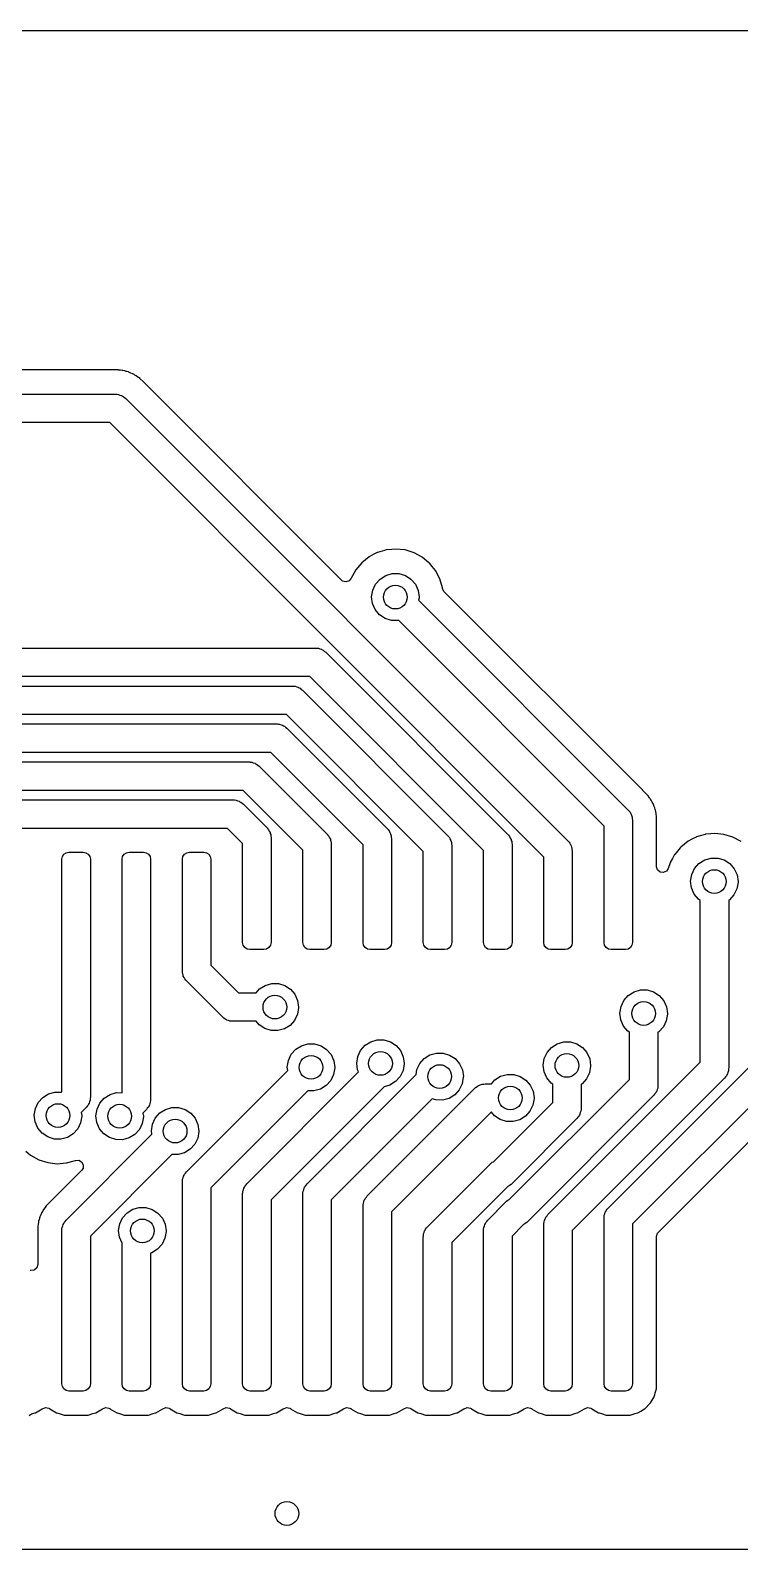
# Model space of a CAD drawing. Extents: x 14 to 417, y -139 to -107.
# Drawn here: x 210.49 to 225.44, y -139.19 to -107.19 of the extents above; entities that cross this region are included whole.
import ezdxf

# ---------------------------------------------------------------- set-up
doc = ezdxf.new("R2010")
doc.units = 0
doc.layers.add('BLACK', color=7, linetype='CONTINUOUS')

msp = doc.modelspace()

# ---------------------------------------------------------------- linework, layer by layer
at = {"layer": 'BLACK', "linetype": 'CONTINUOUS'}
for p, q in [((191.816, -107.188), (239.985, -107.188)), ((212.198, -114.342), (181.588, -114.342)), ((212.2, -114.342), (212.198, -114.342)), ((212.201, -114.342), (212.2, -114.342)), ((212.204, -114.342), (212.201, -114.342)), ((212.303, -114.342), (212.204, -114.342)), ((212.204, -114.342), (212.204, -114.342)), ((212.34, -114.342), (212.303, -114.342)), ((212.303, -114.342), (212.303, -114.342)), ((212.341, -114.343), (212.34, -114.342)), ((212.342, -114.343), (212.341, -114.343)), ((212.375, -114.343), (212.342, -114.343)), ((212.382, -114.343), (212.375, -114.343)), ((212.375, -114.343), (212.375, -114.343)), ((212.389, -114.344), (212.382, -114.343)), ((212.425, -114.353), (212.389, -114.344)), ((212.389, -114.344), (212.389, -114.344)), ((212.437, -114.355), (212.425, -114.353)), ((212.473, -114.359), (212.437, -114.355)), ((212.48, -114.36), (212.473, -114.359)), ((212.473, -114.359), (212.473, -114.359)), ((212.512, -114.372), (212.48, -114.36)), ((212.526, -114.376), (212.512, -114.372)), ((212.552, -114.382), (212.526, -114.376)), ((212.559, -114.384), (212.552, -114.382)), ((212.552, -114.382), (212.552, -114.382)), ((212.565, -114.387), (212.559, -114.384)), ((212.598, -114.402), (212.565, -114.387)), ((212.565, -114.387), (212.565, -114.387)), ((212.61, -114.407), (212.598, -114.402)), ((212.644, -114.42), (212.61, -114.407)), ((212.651, -114.422), (212.644, -114.42)), ((212.644, -114.42), (212.644, -114.42)), ((212.679, -114.44), (212.651, -114.422)), ((212.692, -114.448), (212.679, -114.44)), ((212.722, -114.463), (212.692, -114.448)), ((212.756, -114.49), (212.722, -114.463)), ((212.767, -114.497), (212.756, -114.49)), ((212.803, -114.52), (212.767, -114.497)), ((212.808, -114.526), (212.803, -114.52)), ((212.866, -114.585), (212.808, -114.526)), ((212.808, -114.526), (212.808, -114.526)), ((181.579, -114.851), (212.289, -114.851)), ((212.289, -114.851), (212.299, -114.852)), ((212.299, -114.852), (212.303, -114.851)), ((212.303, -114.851), (212.311, -114.853)), ((212.311, -114.853), (212.347, -114.857)), ((212.347, -114.857), (212.378, -114.869)), ((212.378, -114.869), (212.41, -114.877)), ((212.41, -114.877), (212.429, -114.889)), ((212.429, -114.889), (212.449, -114.897)), ((212.867, -114.586), (212.866, -114.585)), ((217.049, -118.768), (212.867, -114.586)), ((212.449, -114.897), (212.474, -114.92)), ((212.474, -114.92), (212.501, -114.939)), ((212.501, -114.939), (221.827, -124.265)), ((212.165, -115.451), (181.703, -115.451)), ((221.315, -124.601), (212.165, -115.451)), ((217.477, -118.402), (217.35, -118.553)), ((217.631, -118.278), (217.477, -118.402)), ((217.732, -118.225), (217.631, -118.278)), ((217.801, -118.189), (217.732, -118.225)), ((217.806, -118.186), (217.801, -118.189)), ((217.801, -118.189), (217.801, -118.189)), ((217.954, -118.143), (217.806, -118.186)), ((217.99, -118.132), (217.954, -118.143)), ((217.996, -118.131), (217.99, -118.132)), ((217.99, -118.132), (217.99, -118.132)), ((218.002, -118.13), (217.996, -118.131)), ((218.111, -118.12), (218.002, -118.13)), ((218.002, -118.13), (218.002, -118.13)), ((218.193, -118.113), (218.111, -118.12)), ((218.199, -118.113), (218.193, -118.113)), ((218.384, -118.133), (218.199, -118.113)), ((218.199, -118.113), (218.199, -118.113)), ((218.39, -118.133), (218.384, -118.133)), ((218.384, -118.133), (218.384, -118.133)), ((218.579, -118.192), (218.39, -118.133)), ((218.753, -118.286), (218.579, -118.192)), ((218.757, -118.29), (218.753, -118.286)), ((218.894, -118.403), (218.757, -118.29)), ((218.757, -118.29), (218.757, -118.29)), ((218.905, -118.412), (218.894, -118.403)), ((217.254, -118.73), (217.209, -118.784)), ((217.255, -118.727), (217.254, -118.73)), ((217.343, -118.565), (217.255, -118.727)), ((217.347, -118.559), (217.343, -118.565)), ((217.35, -118.553), (217.347, -118.559)), ((217.347, -118.559), (217.347, -118.559)), ((217.862, -118.745), (217.982, -118.67)), ((217.982, -118.67), (218.118, -118.631)), ((218.118, -118.631), (218.26, -118.631)), ((218.26, -118.631), (218.396, -118.672)), ((218.396, -118.672), (218.515, -118.749)), ((218.909, -118.417), (218.905, -118.412)), ((218.96, -118.479), (218.909, -118.417)), ((218.909, -118.417), (218.909, -118.417)), ((219.03, -118.565), (218.96, -118.479)), ((219.123, -118.74), (219.03, -118.565)), ((217.073, -118.787), (217.049, -118.768)), ((217.142, -118.805), (217.073, -118.787)), ((217.209, -118.784), (217.142, -118.805)), ((217.686, -119.12), (217.708, -118.98)), ((217.708, -118.98), (217.768, -118.851)), ((217.768, -118.851), (217.862, -118.745)), ((218.515, -118.749), (218.607, -118.857)), ((218.607, -118.857), (218.666, -118.986)), ((218.666, -118.986), (218.686, -119.126)), ((219.18, -118.929), (219.123, -118.74)), ((219.181, -118.935), (219.18, -118.929)), ((219.181, -118.937), (219.181, -118.935)), ((219.181, -118.935), (219.181, -118.935)), ((219.183, -118.951), (219.181, -118.937)), ((219.217, -119.014), (219.183, -118.951)), ((223.393, -123.189), (219.217, -119.014)), ((217.704, -119.26), (217.686, -119.12)), ((217.762, -119.39), (217.704, -119.26)), ((218.686, -119.138), (218.677, -119.192)), ((218.677, -119.192), (223.097, -123.613)), ((218.686, -119.126), (218.686, -119.138)), ((217.853, -119.499), (217.762, -119.39)), ((217.971, -119.577), (217.853, -119.499)), ((218.106, -119.62), (217.971, -119.577)), ((218.248, -119.622), (218.106, -119.62)), ((218.256, -119.62), (218.248, -119.622)), ((222.585, -123.949), (218.256, -119.62)), ((153.772, -120.199), (216.507, -120.199)), ((216.507, -120.199), (216.517, -120.2)), ((216.517, -120.2), (216.521, -120.2)), ((216.521, -120.2), (216.529, -120.202)), ((216.529, -120.202), (216.565, -120.205)), ((216.565, -120.205), (216.596, -120.218)), ((216.596, -120.218), (216.628, -120.225)), ((216.628, -120.225), (216.646, -120.238)), ((216.646, -120.238), (216.667, -120.246)), ((216.667, -120.246), (216.691, -120.269)), ((216.691, -120.269), (216.719, -120.287)), ((216.719, -120.287), (220.557, -124.126)), ((216.382, -120.799), (153.648, -120.799)), ((220.045, -124.462), (216.382, -120.799)), ((151.649, -120.999), (215.763, -120.999)), ((215.763, -120.999), (215.768, -120.999)), ((215.768, -120.999), (215.776, -120.999)), ((215.776, -120.999), (215.777, -120.999)), ((215.777, -120.999), (215.778, -120.999)), ((215.778, -120.999), (216.017, -120.999)), ((216.017, -120.999), (216.027, -121)), ((216.027, -121), (216.031, -121)), ((216.031, -121), (216.039, -121.002)), ((216.039, -121.002), (216.075, -121.005)), ((216.075, -121.005), (216.106, -121.018)), ((216.106, -121.018), (216.138, -121.025)), ((216.138, -121.025), (216.157, -121.038)), ((216.157, -121.038), (216.177, -121.046)), ((216.177, -121.046), (216.202, -121.069)), ((216.202, -121.069), (216.229, -121.087)), ((216.229, -121.087), (219.287, -124.146)), ((215.749, -121.599), (151.525, -121.599)), ((215.75, -121.599), (215.749, -121.599)), ((215.749, -121.599), (215.749, -121.599)), ((215.758, -121.599), (215.75, -121.599)), ((215.764, -121.599), (215.758, -121.599)), ((215.893, -121.599), (215.764, -121.599)), ((218.775, -124.482), (215.893, -121.599)), ((150.785, -121.798), (215.432, -121.798)), ((215.432, -121.798), (215.437, -121.799)), ((215.437, -121.799), (215.445, -121.799)), ((215.445, -121.799), (215.447, -121.799)), ((215.447, -121.799), (215.447, -121.799)), ((215.447, -121.799), (215.686, -121.799)), ((215.686, -121.799), (215.696, -121.8)), ((215.696, -121.8), (215.7, -121.799)), ((215.7, -121.799), (215.708, -121.801)), ((215.708, -121.801), (215.744, -121.805)), ((215.744, -121.805), (215.775, -121.817)), ((215.775, -121.817), (215.807, -121.825)), ((215.807, -121.825), (215.825, -121.837)), ((215.825, -121.837), (215.846, -121.845)), ((215.846, -121.845), (215.87, -121.868)), ((215.87, -121.868), (215.898, -121.887)), ((215.898, -121.887), (218.017, -124.006)), ((215.417, -122.398), (150.661, -122.398)), ((215.418, -122.399), (215.417, -122.398)), ((215.419, -122.398), (215.418, -122.399)), ((215.427, -122.398), (215.419, -122.398)), ((215.432, -122.399), (215.427, -122.398)), ((215.561, -122.399), (215.432, -122.399)), ((217.505, -124.343), (215.561, -122.399)), ((150.315, -122.598), (215.101, -122.598)), ((215.101, -122.598), (215.111, -122.599)), ((215.111, -122.599), (215.115, -122.598)), ((215.115, -122.598), (215.123, -122.6)), ((215.123, -122.6), (215.159, -122.604)), ((215.159, -122.604), (215.19, -122.616)), ((215.19, -122.616), (215.222, -122.624)), ((215.222, -122.624), (215.24, -122.636)), ((215.24, -122.636), (215.261, -122.644)), ((215.261, -122.644), (215.285, -122.667)), ((215.285, -122.667), (215.313, -122.686)), ((215.313, -122.686), (216.747, -124.12)), ((214.976, -123.198), (150.191, -123.198)), ((216.235, -124.457), (214.976, -123.198)), ((223.394, -123.19), (223.393, -123.189)), ((223.395, -123.191), (223.394, -123.19)), ((223.467, -123.264), (223.395, -123.191)), ((149.984, -123.398), (214.769, -123.398)), ((214.769, -123.398), (214.779, -123.399)), ((214.779, -123.399), (214.784, -123.398)), ((214.784, -123.398), (214.792, -123.4)), ((214.792, -123.4), (214.828, -123.404)), ((214.828, -123.404), (214.859, -123.416)), ((214.859, -123.416), (214.891, -123.424)), ((214.891, -123.424), (214.909, -123.436)), ((214.909, -123.436), (214.93, -123.444)), ((214.93, -123.444), (214.954, -123.467)), ((214.954, -123.467), (214.981, -123.486)), ((214.981, -123.486), (215.477, -123.982)), ((223.493, -123.29), (223.467, -123.264)), ((223.494, -123.291), (223.493, -123.29)), ((223.493, -123.29), (223.493, -123.29)), ((223.502, -123.299), (223.494, -123.291)), ((223.523, -123.32), (223.502, -123.299)), ((223.526, -123.326), (223.523, -123.32)), ((223.546, -123.356), (223.526, -123.326)), ((223.553, -123.367), (223.546, -123.356)), ((223.564, -123.382), (223.553, -123.367)), ((223.579, -123.401), (223.564, -123.382)), ((223.582, -123.407), (223.579, -123.401)), ((223.594, -123.431), (223.582, -123.407)), ((223.582, -123.407), (223.582, -123.407)), ((223.601, -123.445), (223.594, -123.431)), ((223.619, -123.473), (223.601, -123.445)), ((223.633, -123.514), (223.619, -123.473)), ((223.638, -123.526), (223.633, -123.514)), ((223.656, -123.565), (223.638, -123.526)), ((223.097, -123.613), (223.104, -123.621)), ((223.104, -123.621), (223.107, -123.623)), ((223.107, -123.623), (223.111, -123.63)), ((223.111, -123.63), (223.134, -123.658)), ((223.134, -123.658), (223.147, -123.689)), ((223.147, -123.689), (223.165, -123.717)), ((223.165, -123.717), (223.169, -123.739)), ((223.169, -123.739), (223.178, -123.759)), ((223.178, -123.759), (223.179, -123.792)), ((223.179, -123.792), (223.185, -123.825)), ((223.185, -123.825), (223.185, -126.4)), ((223.658, -123.572), (223.656, -123.565)), ((223.663, -123.598), (223.658, -123.572)), ((223.667, -123.613), (223.663, -123.598)), ((223.678, -123.645), (223.667, -123.613)), ((223.679, -123.652), (223.678, -123.645)), ((223.683, -123.688), (223.679, -123.652)), ((223.685, -123.7), (223.683, -123.688)), ((223.694, -123.743), (223.685, -123.7)), ((223.694, -123.75), (223.694, -123.743)), ((223.694, -123.833), (223.694, -123.75)), ((223.694, -123.834), (223.694, -123.833)), ((223.694, -124.805), (223.694, -123.834)), ((214.645, -123.998), (149.86, -123.998)), ((214.965, -124.318), (214.645, -123.998)), ((215.477, -123.982), (215.484, -123.989)), ((215.484, -123.989), (215.487, -123.992)), ((215.487, -123.992), (215.491, -123.999)), ((215.491, -123.999), (215.514, -124.027)), ((215.514, -124.027), (215.527, -124.057)), ((215.527, -124.057), (215.545, -124.086)), ((215.545, -124.086), (215.549, -124.107)), ((215.549, -124.107), (215.558, -124.128)), ((215.558, -124.128), (215.559, -124.161)), ((215.559, -124.161), (215.565, -124.194)), ((216.747, -124.12), (216.754, -124.128)), ((216.754, -124.128), (216.757, -124.131)), ((216.757, -124.131), (216.761, -124.138)), ((216.761, -124.138), (216.784, -124.165)), ((216.784, -124.165), (216.797, -124.196)), ((218.017, -124.006), (218.024, -124.014)), ((218.024, -124.014), (218.027, -124.017)), ((218.027, -124.017), (218.031, -124.024)), ((218.031, -124.024), (218.054, -124.051)), ((218.054, -124.051), (218.067, -124.082)), ((218.067, -124.082), (218.085, -124.11)), ((218.085, -124.11), (218.089, -124.132)), ((218.089, -124.132), (218.098, -124.152)), ((218.098, -124.152), (218.099, -124.186)), ((219.287, -124.146), (219.294, -124.153)), ((219.294, -124.153), (219.297, -124.156)), ((219.297, -124.156), (219.301, -124.163)), ((219.301, -124.163), (219.324, -124.191)), ((220.557, -124.126), (220.564, -124.134)), ((220.564, -124.134), (220.567, -124.136)), ((220.567, -124.136), (220.571, -124.143)), ((220.571, -124.143), (220.594, -124.171)), ((220.594, -124.171), (220.607, -124.202)), ((222.585, -126.4), (222.585, -123.949)), ((224.61, -124.155), (224.531, -124.178)), ((224.715, -124.124), (224.61, -124.155)), ((224.721, -124.122), (224.715, -124.124)), ((224.715, -124.124), (224.715, -124.124)), ((224.727, -124.122), (224.721, -124.122)), ((224.835, -124.112), (224.727, -124.122)), ((224.727, -124.122), (224.727, -124.122)), ((224.918, -124.104), (224.835, -124.112)), ((224.924, -124.105), (224.918, -124.104)), ((225.108, -124.124), (224.924, -124.105)), ((224.924, -124.105), (224.924, -124.105)), ((225.114, -124.125), (225.108, -124.124)), ((225.108, -124.124), (225.108, -124.124)), ((225.303, -124.183), (225.114, -124.125)), ((214.965, -126.4), (214.965, -124.318)), ((215.565, -124.194), (215.565, -126.4)), ((216.235, -126.4), (216.235, -124.457)), ((216.797, -124.196), (216.815, -124.224)), ((216.815, -124.224), (216.819, -124.246)), ((216.819, -124.246), (216.828, -124.266)), ((216.828, -124.266), (216.829, -124.3)), ((216.829, -124.3), (216.835, -124.332)), ((216.835, -124.332), (216.835, -126.4)), ((217.505, -126.4), (217.505, -124.343)), ((218.099, -124.186), (218.105, -124.218)), ((218.105, -124.218), (218.105, -126.4)), ((218.775, -126.4), (218.775, -124.482)), ((219.324, -124.191), (219.337, -124.221)), ((219.337, -124.221), (219.355, -124.25)), ((219.355, -124.25), (219.359, -124.271)), ((219.359, -124.271), (219.368, -124.292)), ((219.368, -124.292), (219.369, -124.325)), ((219.369, -124.325), (219.375, -124.358)), ((219.375, -124.358), (219.375, -126.4)), ((220.045, -126.4), (220.045, -124.462)), ((220.607, -124.202), (220.625, -124.23)), ((220.625, -124.23), (220.629, -124.252)), ((220.629, -124.252), (220.638, -124.272)), ((220.638, -124.272), (220.639, -124.305)), ((220.639, -124.305), (220.645, -124.338)), ((220.645, -124.338), (220.645, -126.4)), ((221.827, -124.265), (221.834, -124.273)), ((221.834, -124.273), (221.837, -124.276)), ((221.837, -124.276), (221.841, -124.282)), ((221.841, -124.282), (221.864, -124.31)), ((221.864, -124.31), (221.877, -124.341)), ((221.877, -124.341), (221.895, -124.369)), ((221.895, -124.369), (221.899, -124.391)), ((221.899, -124.391), (221.908, -124.411)), ((221.908, -124.411), (221.909, -124.444)), ((221.909, -124.444), (221.915, -124.477)), ((221.915, -124.477), (221.915, -126.4)), ((224.189, -124.408), (224.075, -124.545)), ((224.198, -124.398), (224.189, -124.408)), ((224.202, -124.394), (224.198, -124.398)), ((224.356, -124.27), (224.202, -124.394)), ((224.435, -124.228), (224.356, -124.27)), ((224.526, -124.181), (224.435, -124.228)), ((224.531, -124.178), (224.526, -124.181)), ((224.526, -124.181), (224.526, -124.181)), ((225.477, -124.277), (225.303, -124.183)), ((211.155, -124.65), (211.166, -124.593)), ((211.155, -129.543), (211.155, -124.65)), ((211.166, -124.593), (211.199, -124.544)), ((211.199, -124.544), (211.248, -124.511)), ((211.248, -124.511), (211.305, -124.5)), ((211.305, -124.5), (211.605, -124.5)), ((211.605, -124.5), (211.662, -124.511)), ((211.662, -124.511), (211.711, -124.544)), ((211.711, -124.544), (211.744, -124.593)), ((211.744, -124.593), (211.755, -124.65)), ((211.755, -124.65), (211.755, -129.667)), ((212.425, -124.65), (212.436, -124.593)), ((212.425, -129.566), (212.425, -124.65)), ((212.436, -124.593), (212.469, -124.544)), ((212.469, -124.544), (212.518, -124.511)), ((212.518, -124.511), (212.575, -124.5)), ((212.575, -124.5), (212.875, -124.5)), ((212.875, -124.5), (212.932, -124.511)), ((212.932, -124.511), (212.981, -124.544)), ((212.981, -124.544), (213.014, -124.593)), ((213.014, -124.593), (213.025, -124.65)), ((213.025, -124.65), (213.025, -129.709)), ((213.695, -124.65), (213.706, -124.593)), ((213.695, -127), (213.695, -124.65)), ((213.706, -124.593), (213.739, -124.544)), ((213.739, -124.544), (213.788, -124.511)), ((213.788, -124.511), (213.845, -124.5)), ((213.845, -124.5), (214.145, -124.5)), ((214.145, -124.5), (214.202, -124.511)), ((214.202, -124.511), (214.251, -124.544)), ((214.251, -124.544), (214.284, -124.593)), ((214.284, -124.593), (214.295, -124.65)), ((214.295, -124.65), (214.295, -126.876)), ((221.315, -126.4), (221.315, -124.601)), ((223.712, -124.871), (223.694, -124.805)), ((223.977, -124.724), (223.94, -124.843)), ((223.979, -124.718), (223.977, -124.724)), ((223.977, -124.724), (223.977, -124.724)), ((224.026, -124.634), (223.979, -124.718)), ((224.072, -124.55), (224.026, -124.634)), ((224.075, -124.545), (224.072, -124.55)), ((224.072, -124.55), (224.072, -124.55)), ((224.493, -124.843), (224.587, -124.737)), ((224.587, -124.737), (224.707, -124.661)), ((224.707, -124.661), (224.843, -124.622)), ((224.843, -124.622), (224.985, -124.623)), ((224.985, -124.623), (225.12, -124.664)), ((225.12, -124.664), (225.239, -124.741)), ((225.239, -124.741), (225.332, -124.848)), ((223.765, -124.919), (223.712, -124.871)), ((223.835, -124.93), (223.765, -124.919)), ((223.9, -124.902), (223.835, -124.93)), ((223.94, -124.843), (223.9, -124.902)), ((224.411, -125.111), (224.433, -124.971)), ((224.429, -125.252), (224.411, -125.111)), ((224.433, -124.971), (224.493, -124.843)), ((225.332, -124.848), (225.391, -124.977)), ((225.411, -125.13), (225.387, -125.27)), ((225.391, -124.977), (225.411, -125.118)), ((225.411, -125.118), (225.411, -125.13)), ((224.486, -125.382), (224.429, -125.252)), ((224.577, -125.49), (224.486, -125.382)), ((225.325, -125.397), (225.23, -125.502)), ((225.387, -125.27), (225.325, -125.397)), ((224.613, -125.514), (224.577, -125.49)), ((224.613, -128.924), (224.613, -125.514)), ((225.23, -125.502), (225.213, -125.513)), ((225.213, -125.513), (225.213, -129.048)), ((214.976, -126.457), (214.965, -126.4)), ((215.565, -126.4), (215.554, -126.457)), ((216.246, -126.457), (216.235, -126.4)), ((216.835, -126.4), (216.824, -126.457)), ((217.516, -126.457), (217.505, -126.4)), ((218.105, -126.4), (218.094, -126.457)), ((218.786, -126.457), (218.775, -126.4)), ((219.375, -126.4), (219.364, -126.457)), ((220.056, -126.457), (220.045, -126.4)), ((220.645, -126.4), (220.634, -126.457)), ((221.326, -126.457), (221.315, -126.4)), ((221.915, -126.4), (221.904, -126.457)), ((222.596, -126.457), (222.585, -126.4)), ((223.185, -126.4), (223.174, -126.457)), ((215.009, -126.506), (214.976, -126.457)), ((215.058, -126.539), (215.009, -126.506)), ((215.115, -126.55), (215.058, -126.539)), ((215.415, -126.55), (215.115, -126.55)), ((215.472, -126.539), (215.415, -126.55)), ((215.521, -126.506), (215.472, -126.539)), ((215.554, -126.457), (215.521, -126.506)), ((216.279, -126.506), (216.246, -126.457)), ((216.328, -126.539), (216.279, -126.506)), ((216.385, -126.55), (216.328, -126.539)), ((216.685, -126.55), (216.385, -126.55)), ((216.742, -126.539), (216.685, -126.55)), ((216.791, -126.506), (216.742, -126.539)), ((216.824, -126.457), (216.791, -126.506)), ((217.549, -126.506), (217.516, -126.457)), ((217.598, -126.539), (217.549, -126.506)), ((217.655, -126.55), (217.598, -126.539)), ((217.955, -126.55), (217.655, -126.55)), ((218.012, -126.539), (217.955, -126.55)), ((218.061, -126.506), (218.012, -126.539)), ((218.094, -126.457), (218.061, -126.506)), ((218.819, -126.506), (218.786, -126.457)), ((218.868, -126.539), (218.819, -126.506)), ((218.925, -126.55), (218.868, -126.539)), ((219.225, -126.55), (218.925, -126.55)), ((219.282, -126.539), (219.225, -126.55)), ((219.331, -126.506), (219.282, -126.539)), ((219.364, -126.457), (219.331, -126.506)), ((220.089, -126.506), (220.056, -126.457)), ((220.138, -126.539), (220.089, -126.506)), ((220.195, -126.55), (220.138, -126.539)), ((220.495, -126.55), (220.195, -126.55)), ((220.552, -126.539), (220.495, -126.55)), ((220.601, -126.506), (220.552, -126.539)), ((220.634, -126.457), (220.601, -126.506)), ((221.359, -126.506), (221.326, -126.457)), ((221.408, -126.539), (221.359, -126.506)), ((221.465, -126.55), (221.408, -126.539)), ((221.765, -126.55), (221.465, -126.55)), ((221.822, -126.539), (221.765, -126.55)), ((221.871, -126.506), (221.822, -126.539)), ((221.904, -126.457), (221.871, -126.506)), ((222.629, -126.506), (222.596, -126.457)), ((222.678, -126.539), (222.629, -126.506)), ((222.673, -131.995), (228.139, -126.529)), ((222.735, -126.55), (222.678, -126.539)), ((223.035, -126.55), (222.735, -126.55)), ((223.092, -126.539), (223.035, -126.55)), ((223.141, -126.506), (223.092, -126.539)), ((223.174, -126.457), (223.141, -126.506)), ((213.701, -127.033), (213.695, -127)), ((213.702, -127.066), (213.701, -127.033)), ((214.295, -126.876), (214.881, -127.462)), ((228.651, -126.865), (223.185, -132.331)), ((213.711, -127.086), (213.702, -127.066)), ((213.715, -127.108), (213.711, -127.086)), ((213.733, -127.136), (213.715, -127.108)), ((213.746, -127.167), (213.733, -127.136)), ((213.769, -127.195), (213.746, -127.167)), ((213.773, -127.202), (213.769, -127.195)), ((213.776, -127.204), (213.773, -127.202)), ((213.783, -127.212), (213.776, -127.204)), ((214.545, -127.974), (213.783, -127.212)), ((215.322, -127.381), (215.442, -127.306)), ((215.442, -127.306), (215.578, -127.267)), ((215.578, -127.267), (215.72, -127.267)), ((215.72, -127.267), (215.856, -127.308)), ((215.856, -127.308), (215.975, -127.385)), ((223.73, -132.505), (229.004, -127.231)), ((214.881, -127.462), (215.251, -127.462)), ((215.251, -127.462), (215.322, -127.381)), ((215.975, -127.385), (216.067, -127.493)), ((216.067, -127.493), (216.126, -127.622)), ((216.126, -127.622), (216.146, -127.762)), ((222.943, -127.751), (223.003, -127.622)), ((223.003, -127.622), (223.097, -127.516)), ((223.097, -127.516), (223.217, -127.441)), ((223.217, -127.441), (223.353, -127.402)), ((223.353, -127.402), (223.495, -127.402)), ((223.495, -127.402), (223.631, -127.443)), ((223.631, -127.443), (223.75, -127.52)), ((223.75, -127.52), (223.843, -127.628)), ((223.843, -127.628), (223.901, -127.757)), ((214.572, -127.993), (214.545, -127.974)), ((214.597, -128.016), (214.572, -127.993)), ((216.122, -127.914), (216.061, -128.042)), ((216.146, -127.774), (216.122, -127.914)), ((216.146, -127.762), (216.146, -127.774)), ((222.921, -127.891), (222.943, -127.751)), ((222.94, -128.031), (222.921, -127.891)), ((223.921, -127.909), (223.898, -128.049)), ((223.901, -127.757), (223.921, -127.897)), ((223.921, -127.897), (223.921, -127.909)), ((214.617, -128.024), (214.597, -128.016)), ((214.635, -128.036), (214.617, -128.024)), ((214.668, -128.044), (214.635, -128.036)), ((214.699, -128.056), (214.668, -128.044)), ((214.735, -128.06), (214.699, -128.056)), ((214.742, -128.062), (214.735, -128.06)), ((214.747, -128.061), (214.742, -128.062)), ((214.757, -128.062), (214.747, -128.061)), ((215.252, -128.062), (214.757, -128.062)), ((215.313, -128.135), (215.252, -128.062)), ((215.431, -128.213), (215.313, -128.135)), ((215.566, -128.256), (215.431, -128.213)), ((215.708, -128.258), (215.566, -128.256)), ((215.845, -128.221), (215.708, -128.258)), ((215.965, -128.147), (215.845, -128.221)), ((216.061, -128.042), (215.965, -128.147)), ((222.997, -128.161), (222.94, -128.031)), ((223.088, -128.27), (222.997, -128.161)), ((223.121, -128.292), (223.088, -128.27)), ((223.121, -129.285), (223.121, -128.292)), ((223.741, -128.282), (223.721, -128.294)), ((223.721, -128.294), (223.721, -129.409)), ((223.836, -128.177), (223.741, -128.282)), ((223.898, -128.049), (223.836, -128.177)), ((215.99, -128.757), (216.084, -128.651)), ((216.084, -128.651), (216.204, -128.576)), ((216.204, -128.576), (216.34, -128.537)), ((216.34, -128.537), (216.482, -128.537)), ((216.482, -128.537), (216.618, -128.578)), ((216.618, -128.578), (216.737, -128.655)), ((217.454, -128.674), (217.548, -128.568)), ((217.548, -128.568), (217.668, -128.492)), ((217.668, -128.492), (217.804, -128.453)), ((217.804, -128.453), (217.946, -128.454)), ((217.946, -128.454), (218.082, -128.495)), ((218.082, -128.495), (218.201, -128.572)), ((218.201, -128.572), (218.293, -128.679)), ((221.385, -128.717), (221.479, -128.611)), ((221.479, -128.611), (221.599, -128.535)), ((221.599, -128.535), (221.735, -128.496)), ((221.735, -128.496), (221.877, -128.497)), ((221.877, -128.497), (222.013, -128.538)), ((222.013, -128.538), (222.132, -128.615)), ((222.132, -128.615), (222.224, -128.722)), ((215.908, -129.026), (215.93, -128.886)), ((215.93, -128.886), (215.99, -128.757)), ((216.737, -128.655), (216.829, -128.763)), ((216.829, -128.763), (216.888, -128.892)), ((216.888, -128.892), (216.908, -129.032)), ((217.372, -128.943), (217.394, -128.802)), ((217.39, -129.083), (217.372, -128.943)), ((217.394, -128.802), (217.454, -128.674)), ((218.293, -128.679), (218.352, -128.808)), ((218.372, -128.961), (218.348, -129.101)), ((218.352, -128.808), (218.372, -128.949)), ((218.372, -128.949), (218.372, -128.961)), ((218.64, -129.08), (218.701, -128.951)), ((218.701, -128.951), (218.795, -128.845)), ((218.795, -128.845), (218.914, -128.769)), ((218.914, -128.769), (219.051, -128.73)), ((219.051, -128.73), (219.193, -128.731)), ((219.193, -128.731), (219.328, -128.772)), ((219.328, -128.772), (219.447, -128.849)), ((219.447, -128.849), (219.54, -128.956)), ((219.54, -128.956), (219.599, -129.086)), ((221.303, -128.986), (221.325, -128.845)), ((221.325, -128.845), (221.385, -128.717)), ((221.403, -132.134), (224.613, -128.924)), ((222.224, -128.722), (222.283, -128.851)), ((222.283, -128.851), (222.303, -128.992)), ((213.783, -131.233), (215.917, -129.098)), ((215.053, -131.487), (217.411, -129.129)), ((215.917, -129.098), (215.908, -129.026)), ((216.323, -131.487), (218.624, -129.186)), ((216.884, -129.184), (216.823, -129.312)), ((216.908, -129.044), (216.884, -129.184)), ((216.908, -129.032), (216.908, -129.044)), ((217.411, -129.129), (217.39, -129.083)), ((218.286, -129.228), (218.191, -129.333)), ((218.348, -129.101), (218.286, -129.228)), ((218.624, -129.186), (218.64, -129.08)), ((219.618, -129.238), (219.595, -129.378)), ((219.599, -129.086), (219.619, -129.226)), ((219.619, -129.226), (219.618, -129.238)), ((220.285, -129.296), (220.405, -129.221)), ((220.405, -129.221), (220.541, -129.182)), ((220.541, -129.182), (220.683, -129.183)), ((220.588, -131.818), (223.121, -129.285)), ((220.683, -129.183), (220.819, -129.223)), ((220.819, -129.223), (220.938, -129.3)), ((221.321, -129.126), (221.303, -128.986)), ((221.378, -129.256), (221.321, -129.126)), ((221.47, -129.364), (221.378, -129.256)), ((225.125, -129.26), (221.915, -132.471)), ((222.217, -129.271), (222.122, -129.376)), ((222.279, -129.144), (222.217, -129.271)), ((222.303, -129.004), (222.279, -129.144)), ((222.303, -128.992), (222.303, -129.004)), ((225.144, -129.233), (225.125, -129.26)), ((225.167, -129.209), (225.144, -129.233)), ((225.175, -129.188), (225.167, -129.209)), ((225.187, -129.17), (225.175, -129.188)), ((225.195, -129.137), (225.187, -129.17)), ((225.207, -129.107), (225.195, -129.137)), ((225.211, -129.071), (225.207, -129.107)), ((225.213, -129.063), (225.211, -129.071)), ((225.213, -129.048), (225.212, -129.058)), ((225.212, -129.058), (225.213, -129.063)), ((210.75, -129.667), (210.87, -129.592)), ((210.87, -129.592), (211.006, -129.553)), ((211.006, -129.553), (211.144, -129.553)), ((211.144, -129.553), (211.155, -129.543)), ((212.05, -129.68), (212.17, -129.604)), ((212.17, -129.604), (212.306, -129.565)), ((212.306, -129.565), (212.425, -129.566)), ((216.339, -129.526), (214.295, -131.569)), ((217.947, -129.441), (215.565, -131.823)), ((216.47, -129.528), (216.339, -129.526)), ((216.607, -129.491), (216.47, -129.528)), ((216.727, -129.417), (216.607, -129.491)), ((216.823, -129.312), (216.727, -129.417)), ((217.593, -131.741), (219.869, -129.465)), ((218.07, -129.408), (217.947, -129.441)), ((218.191, -129.333), (218.07, -129.408)), ((219.438, -129.611), (219.317, -129.685)), ((219.533, -129.505), (219.438, -129.611)), ((219.595, -129.378), (219.533, -129.505)), ((219.869, -129.465), (219.876, -129.459)), ((219.876, -129.459), (219.879, -129.455)), ((219.879, -129.455), (219.886, -129.451)), ((219.886, -129.451), (219.914, -129.428)), ((219.914, -129.428), (219.944, -129.415)), ((219.944, -129.415), (219.973, -129.397)), ((219.973, -129.397), (219.994, -129.393)), ((219.994, -129.393), (220.015, -129.385)), ((220.015, -129.385), (220.048, -129.383)), ((220.048, -129.383), (220.081, -129.377)), ((220.081, -129.377), (220.214, -129.377)), ((220.214, -129.377), (220.285, -129.296)), ((220.938, -129.3), (221.03, -129.408)), ((221.03, -129.408), (221.089, -129.537)), ((221.089, -129.537), (221.109, -129.677)), ((221.503, -129.386), (221.47, -129.364)), ((221.503, -129.773), (221.503, -129.386)), ((222.122, -129.376), (222.103, -129.388)), ((222.103, -129.388), (222.103, -129.897)), ((223.652, -129.594), (223.633, -129.621)), ((223.675, -129.57), (223.652, -129.594)), ((223.683, -129.549), (223.675, -129.57)), ((223.696, -129.531), (223.683, -129.549)), ((223.703, -129.499), (223.696, -129.531)), ((223.716, -129.468), (223.703, -129.499)), ((223.719, -129.432), (223.716, -129.468)), ((223.721, -129.424), (223.719, -129.432)), ((223.721, -129.409), (223.72, -129.419)), ((223.72, -129.419), (223.721, -129.424)), ((210.574, -130.042), (210.596, -129.902)), ((210.596, -129.902), (210.656, -129.773)), ((210.656, -129.773), (210.75, -129.667)), ((211.667, -129.879), (211.565, -129.982)), ((211.686, -129.852), (211.667, -129.879)), ((211.709, -129.827), (211.686, -129.852)), ((211.717, -129.807), (211.709, -129.827)), ((211.729, -129.789), (211.717, -129.807)), ((211.737, -129.756), (211.729, -129.789)), ((211.749, -129.725), (211.737, -129.756)), ((211.753, -129.689), (211.749, -129.725)), ((211.755, -129.682), (211.753, -129.689)), ((211.755, -129.667), (211.754, -129.677)), ((211.754, -129.677), (211.755, -129.682)), ((211.874, -130.055), (211.896, -129.915)), ((211.896, -129.915), (211.956, -129.786)), ((211.956, -129.786), (212.05, -129.68)), ((212.937, -129.922), (212.864, -129.994)), ((212.956, -129.894), (212.937, -129.922)), ((212.979, -129.87), (212.956, -129.894)), ((212.987, -129.849), (212.979, -129.87)), ((212.999, -129.831), (212.987, -129.849)), ((213.007, -129.799), (212.999, -129.831)), ((213.019, -129.768), (213.007, -129.799)), ((213.023, -129.732), (213.019, -129.768)), ((213.025, -129.724), (213.023, -129.732)), ((213.025, -129.709), (213.024, -129.719)), ((213.024, -129.719), (213.025, -129.724)), ((213.218, -129.993), (213.338, -129.917)), ((213.338, -129.917), (213.474, -129.878)), ((213.474, -129.878), (213.616, -129.879)), ((213.616, -129.879), (213.752, -129.92)), ((213.752, -129.92), (213.871, -129.997)), ((218.963, -129.696), (216.835, -131.823)), ((219.039, -129.719), (218.963, -129.696)), ((219.18, -129.722), (219.039, -129.719)), ((219.317, -129.685), (219.18, -129.722)), ((220.257, -131.019), (221.503, -129.773)), ((223.633, -129.621), (220.963, -132.292)), ((221.086, -129.829), (221.024, -129.957)), ((221.109, -129.689), (221.086, -129.829)), ((221.109, -129.677), (221.109, -129.689)), ((222.101, -129.92), (222.097, -129.955)), ((222.103, -129.912), (222.101, -129.92)), ((222.103, -129.897), (222.102, -129.907)), ((222.102, -129.907), (222.103, -129.912)), ((210.592, -130.182), (210.574, -130.042)), ((210.65, -130.312), (210.592, -130.182)), ((211.55, -130.2), (211.489, -130.328)), ((211.574, -130.06), (211.55, -130.2)), ((211.565, -129.982), (211.574, -130.048)), ((211.574, -130.048), (211.574, -130.06)), ((211.892, -130.195), (211.874, -130.055)), ((211.949, -130.325), (211.892, -130.195)), ((212.85, -130.213), (212.788, -130.34)), ((212.874, -130.073), (212.85, -130.213)), ((212.864, -129.994), (212.874, -130.061)), ((212.874, -130.061), (212.874, -130.073)), ((213.042, -130.368), (213.064, -130.228)), ((213.064, -130.228), (213.124, -130.099)), ((213.124, -130.099), (213.218, -129.993)), ((213.871, -129.997), (213.963, -130.104)), ((213.963, -130.104), (214.022, -130.233)), ((214.022, -130.233), (214.042, -130.374)), ((220.205, -129.977), (218.105, -132.077)), ((220.215, -129.977), (220.205, -129.977)), ((220.276, -130.05), (220.215, -129.977)), ((220.394, -130.129), (220.276, -130.05)), ((220.529, -130.171), (220.394, -130.129)), ((220.671, -130.173), (220.529, -130.171)), ((222.015, -130.109), (220.632, -131.493)), ((220.808, -130.136), (220.671, -130.173)), ((220.929, -130.062), (220.808, -130.136)), ((221.024, -129.957), (220.929, -130.062)), ((222.034, -130.082), (222.015, -130.109)), ((222.056, -130.057), (222.034, -130.082)), ((222.065, -130.037), (222.056, -130.057)), ((222.077, -130.019), (222.065, -130.037)), ((222.085, -129.986), (222.077, -130.019)), ((222.097, -129.955), (222.085, -129.986)), ((210.741, -130.421), (210.65, -130.312)), ((210.859, -130.499), (210.741, -130.421)), ((210.994, -130.542), (210.859, -130.499)), ((211.136, -130.544), (210.994, -130.542)), ((211.273, -130.507), (211.136, -130.544)), ((211.243, -132.249), (213.052, -130.44)), ((211.393, -130.433), (211.273, -130.507)), ((211.489, -130.328), (211.393, -130.433)), ((212.04, -130.433), (211.949, -130.325)), ((212.158, -130.512), (212.04, -130.433)), ((212.294, -130.554), (212.158, -130.512)), ((212.435, -130.557), (212.294, -130.554)), ((212.572, -130.52), (212.435, -130.557)), ((212.693, -130.445), (212.572, -130.52)), ((212.788, -130.34), (212.693, -130.445)), ((213.052, -130.44), (213.042, -130.368)), ((214.019, -130.526), (213.957, -130.653)), ((214.042, -130.386), (214.019, -130.526)), ((214.042, -130.374), (214.042, -130.386)), ((210.396, -130.795), (210.496, -130.88)), ((210.496, -130.88), (210.668, -130.977)), ((213.473, -130.868), (211.755, -132.585)), ((213.604, -130.87), (213.473, -130.868)), ((213.741, -130.833), (213.604, -130.87)), ((213.862, -130.758), (213.741, -130.833)), ((213.957, -130.653), (213.862, -130.758)), ((210.668, -130.977), (210.856, -131.038)), ((210.856, -131.038), (211.053, -131.061)), ((211.573, -131.2), (210.89, -131.883)), ((211.053, -131.061), (211.059, -131.061)), ((211.059, -131.061), (211.244, -131.046)), ((211.059, -131.061), (211.059, -131.061)), ((211.244, -131.046), (211.244, -131.046)), ((211.244, -131.046), (211.25, -131.046)), ((211.25, -131.046), (211.44, -130.993)), ((211.44, -130.993), (211.441, -130.993)), ((211.441, -130.993), (211.509, -130.987)), ((211.509, -130.987), (211.572, -131.02)), ((211.572, -131.02), (211.607, -131.082)), ((211.603, -131.153), (211.573, -131.2)), ((211.607, -131.082), (211.603, -131.153)), ((218.863, -132.388), (220.183, -131.068)), ((220.183, -131.068), (220.191, -131.062)), ((220.191, -131.062), (220.193, -131.058)), ((220.193, -131.058), (220.2, -131.054)), ((220.2, -131.054), (220.228, -131.031)), ((220.228, -131.031), (220.257, -131.019)), ((213.695, -131.43), (213.697, -131.423)), ((213.696, -131.435), (213.695, -131.43)), ((213.695, -131.445), (213.696, -131.435)), ((213.695, -135.7), (213.695, -131.445)), ((213.697, -131.423), (213.701, -131.387)), ((213.701, -131.387), (213.713, -131.356)), ((213.713, -131.356), (213.721, -131.323)), ((213.721, -131.323), (213.733, -131.305)), ((213.733, -131.305), (213.741, -131.285)), ((213.741, -131.285), (213.764, -131.26)), ((213.764, -131.26), (213.783, -131.233)), ((215.011, -131.539), (215.034, -131.514)), ((215.034, -131.514), (215.053, -131.487)), ((216.281, -131.539), (216.304, -131.514)), ((216.304, -131.514), (216.323, -131.487)), ((220.586, -131.53), (220.557, -131.542)), ((220.614, -131.507), (220.586, -131.53)), ((220.621, -131.503), (220.614, -131.507)), ((220.624, -131.499), (220.621, -131.503)), ((220.632, -131.493), (220.624, -131.499)), ((214.295, -131.569), (214.295, -135.7)), ((214.965, -131.684), (214.967, -131.677)), ((214.966, -131.689), (214.965, -131.684)), ((214.965, -131.699), (214.966, -131.689)), ((214.965, -135.7), (214.965, -131.699)), ((214.967, -131.677), (214.971, -131.641)), ((214.971, -131.641), (214.983, -131.61)), ((214.983, -131.61), (214.991, -131.577)), ((214.991, -131.577), (215.003, -131.559)), ((215.003, -131.559), (215.011, -131.539)), ((215.565, -131.823), (215.565, -135.7)), ((216.235, -131.684), (216.237, -131.677)), ((216.236, -131.689), (216.235, -131.684)), ((216.235, -131.699), (216.236, -131.689)), ((216.235, -135.7), (216.235, -131.699)), ((216.237, -131.677), (216.241, -131.641)), ((216.241, -131.641), (216.253, -131.61)), ((216.253, -131.61), (216.261, -131.577)), ((216.261, -131.577), (216.273, -131.559)), ((216.273, -131.559), (216.281, -131.539)), ((216.835, -131.823), (216.835, -135.7)), ((217.523, -131.864), (217.531, -131.831)), ((217.531, -131.831), (217.543, -131.813)), ((217.543, -131.813), (217.551, -131.793)), ((217.551, -131.793), (217.574, -131.768)), ((217.574, -131.768), (217.593, -131.741)), ((220.557, -131.542), (219.375, -132.725)), ((220.531, -131.854), (220.559, -131.831)), ((220.559, -131.831), (220.588, -131.818)), ((210.706, -132.152), (210.691, -132.184)), ((210.711, -132.14), (210.706, -132.152)), ((210.724, -132.106), (210.711, -132.14)), ((210.726, -132.099), (210.724, -132.106)), ((210.724, -132.106), (210.724, -132.106)), ((210.744, -132.071), (210.726, -132.099)), ((210.752, -132.058), (210.744, -132.071)), ((210.754, -132.052), (210.752, -132.058)), ((210.758, -132.045), (210.754, -132.052)), ((210.763, -132.034), (210.758, -132.045)), ((210.767, -132.027), (210.763, -132.034)), ((210.763, -132.034), (210.763, -132.034)), ((210.794, -131.994), (210.767, -132.027)), ((210.801, -131.983), (210.794, -131.994)), ((210.824, -131.947), (210.801, -131.983)), ((210.889, -131.884), (210.824, -131.947)), ((210.89, -131.883), (210.889, -131.884)), ((212.434, -132.203), (212.528, -132.097)), ((212.528, -132.097), (212.648, -132.021)), ((212.648, -132.021), (212.784, -131.982)), ((212.784, -131.982), (212.926, -131.983)), ((212.926, -131.983), (213.062, -132.024)), ((213.062, -132.024), (213.181, -132.101)), ((213.181, -132.101), (213.273, -132.208)), ((217.505, -131.938), (217.507, -131.931)), ((217.506, -131.943), (217.505, -131.938)), ((217.505, -131.953), (217.506, -131.943)), ((217.505, -135.7), (217.505, -131.953)), ((217.507, -131.931), (217.511, -131.895)), ((217.511, -131.895), (217.523, -131.864)), ((218.105, -132.077), (218.105, -135.7)), ((220.133, -132.249), (220.514, -131.868)), ((220.514, -131.868), (220.522, -131.861)), ((220.522, -131.861), (220.524, -131.858)), ((220.524, -131.858), (220.531, -131.854)), ((221.361, -132.186), (221.384, -132.162)), ((221.384, -132.162), (221.403, -132.134)), ((222.587, -132.185), (222.591, -132.149)), ((222.591, -132.149), (222.603, -132.118)), ((222.603, -132.118), (222.611, -132.085)), ((222.611, -132.085), (222.623, -132.067)), ((222.623, -132.067), (222.631, -132.047)), ((222.631, -132.047), (222.654, -132.022)), ((222.654, -132.022), (222.673, -131.995)), ((210.647, -132.446), (210.646, -132.447)), ((210.646, -132.447), (210.646, -132.545)), ((210.652, -132.343), (210.647, -132.367)), ((210.647, -132.367), (210.647, -132.375)), ((210.647, -132.375), (210.647, -132.375)), ((210.647, -132.375), (210.647, -132.408)), ((210.647, -132.408), (210.647, -132.409)), ((210.647, -132.409), (210.647, -132.41)), ((210.647, -132.41), (210.647, -132.446)), ((210.657, -132.325), (210.652, -132.343)), ((210.659, -132.313), (210.657, -132.325)), ((210.663, -132.277), (210.659, -132.313)), ((210.664, -132.27), (210.663, -132.277)), ((210.663, -132.277), (210.663, -132.277)), ((210.676, -132.238), (210.664, -132.27)), ((210.68, -132.223), (210.676, -132.238)), ((210.686, -132.198), (210.68, -132.223)), ((210.688, -132.191), (210.686, -132.198)), ((210.686, -132.198), (210.686, -132.198)), ((210.691, -132.184), (210.688, -132.191)), ((210.691, -132.184), (210.691, -132.184)), ((211.155, -132.446), (211.157, -132.439)), ((211.156, -132.451), (211.155, -132.446)), ((211.155, -132.461), (211.156, -132.451)), ((211.155, -135.7), (211.155, -132.461)), ((211.157, -132.439), (211.161, -132.403)), ((211.161, -132.403), (211.173, -132.372)), ((211.173, -132.372), (211.181, -132.339)), ((211.181, -132.339), (211.193, -132.321)), ((211.193, -132.321), (211.201, -132.301)), ((211.201, -132.301), (211.224, -132.276)), ((211.224, -132.276), (211.243, -132.249)), ((212.352, -132.471), (212.374, -132.331)), ((212.37, -132.612), (212.352, -132.471)), ((212.374, -132.331), (212.434, -132.203)), ((213.273, -132.208), (213.332, -132.337)), ((213.352, -132.49), (213.328, -132.63)), ((213.332, -132.337), (213.352, -132.478)), ((213.352, -132.478), (213.352, -132.49)), ((218.793, -132.511), (218.801, -132.479)), ((218.801, -132.479), (218.813, -132.461)), ((218.813, -132.461), (218.821, -132.44)), ((218.821, -132.44), (218.844, -132.416)), ((218.844, -132.416), (218.863, -132.388)), ((220.045, -132.446), (220.047, -132.439)), ((220.046, -132.451), (220.045, -132.446)), ((220.045, -132.461), (220.046, -132.451)), ((220.045, -135.7), (220.045, -132.461)), ((220.047, -132.439), (220.051, -132.403)), ((220.051, -132.403), (220.063, -132.372)), ((220.063, -132.372), (220.071, -132.339)), ((220.071, -132.339), (220.083, -132.321)), ((220.083, -132.321), (220.091, -132.301)), ((220.091, -132.301), (220.114, -132.276)), ((220.114, -132.276), (220.133, -132.249)), ((220.888, -132.342), (220.645, -132.585)), ((220.918, -132.329), (220.888, -132.342)), ((220.945, -132.306), (220.918, -132.329)), ((220.952, -132.302), (220.945, -132.306)), ((220.955, -132.299), (220.952, -132.302)), ((220.963, -132.292), (220.955, -132.299)), ((221.315, -132.332), (221.317, -132.324)), ((221.316, -132.336), (221.315, -132.332)), ((221.315, -132.346), (221.316, -132.336)), ((221.315, -135.7), (221.315, -132.346)), ((221.317, -132.324), (221.321, -132.288)), ((221.321, -132.288), (221.333, -132.257)), ((221.333, -132.257), (221.341, -132.225)), ((221.341, -132.225), (221.353, -132.207)), ((221.353, -132.207), (221.361, -132.186)), ((221.915, -132.471), (221.915, -135.7)), ((222.585, -132.192), (222.587, -132.185)), ((222.586, -132.197), (222.585, -132.192)), ((222.585, -132.207), (222.586, -132.197)), ((222.585, -135.7), (222.585, -132.207)), ((223.185, -132.331), (223.185, -135.7)), ((210.646, -132.545), (210.646, -132.549)), ((210.646, -132.549), (210.646, -132.55)), ((210.646, -132.55), (210.647, -132.552)), ((210.647, -132.552), (210.647, -133.187)), ((211.755, -132.585), (211.755, -135.7)), ((212.425, -132.736), (212.37, -132.612)), ((212.425, -135.7), (212.425, -132.736)), ((213.267, -132.757), (213.171, -132.862)), ((213.328, -132.63), (213.267, -132.757)), ((218.775, -132.586), (218.777, -132.578)), ((218.776, -132.59), (218.775, -132.586)), ((218.775, -132.6), (218.776, -132.59)), ((218.775, -135.7), (218.775, -132.6)), ((218.777, -132.578), (218.781, -132.542)), ((218.781, -132.542), (218.793, -132.511)), ((219.375, -132.725), (219.375, -135.7)), ((220.645, -132.585), (220.645, -135.7)), ((223.694, -132.594), (223.714, -132.526)), ((223.694, -135.767), (223.694, -132.594)), ((223.714, -132.526), (223.73, -132.505)), ((213.051, -132.936), (213.025, -132.943)), ((213.025, -132.943), (213.025, -135.7)), ((213.171, -132.862), (213.051, -132.936)), ((210.503, -133.312), (210.485, -133.308)), ((210.573, -133.302), (210.503, -133.312)), ((210.626, -133.255), (210.573, -133.302)), ((210.647, -133.187), (210.626, -133.255)), ((211.166, -135.757), (211.155, -135.7)), ((211.199, -135.806), (211.166, -135.757)), ((211.248, -135.839), (211.199, -135.806)), ((211.305, -135.85), (211.248, -135.839)), ((211.605, -135.85), (211.305, -135.85)), ((211.662, -135.839), (211.605, -135.85)), ((211.711, -135.806), (211.662, -135.839)), ((211.744, -135.757), (211.711, -135.806)), ((211.755, -135.7), (211.744, -135.757)), ((212.436, -135.757), (212.425, -135.7)), ((212.469, -135.806), (212.436, -135.757)), ((212.518, -135.839), (212.469, -135.806)), ((212.575, -135.85), (212.518, -135.839)), ((212.875, -135.85), (212.575, -135.85)), ((212.932, -135.839), (212.875, -135.85)), ((212.981, -135.806), (212.932, -135.839)), ((213.014, -135.757), (212.981, -135.806)), ((213.025, -135.7), (213.014, -135.757)), ((213.706, -135.757), (213.695, -135.7)), ((213.739, -135.806), (213.706, -135.757)), ((213.788, -135.839), (213.739, -135.806)), ((213.845, -135.85), (213.788, -135.839)), ((214.145, -135.85), (213.845, -135.85)), ((214.202, -135.839), (214.145, -135.85)), ((214.251, -135.806), (214.202, -135.839)), ((214.284, -135.757), (214.251, -135.806)), ((214.295, -135.7), (214.284, -135.757)), ((214.976, -135.757), (214.965, -135.7)), ((215.009, -135.806), (214.976, -135.757)), ((215.058, -135.839), (215.009, -135.806)), ((215.115, -135.85), (215.058, -135.839)), ((215.415, -135.85), (215.115, -135.85)), ((215.472, -135.839), (215.415, -135.85)), ((215.521, -135.806), (215.472, -135.839)), ((215.554, -135.757), (215.521, -135.806)), ((215.565, -135.7), (215.554, -135.757)), ((216.246, -135.757), (216.235, -135.7)), ((216.279, -135.806), (216.246, -135.757)), ((216.328, -135.839), (216.279, -135.806)), ((216.385, -135.85), (216.328, -135.839)), ((216.685, -135.85), (216.385, -135.85)), ((216.742, -135.839), (216.685, -135.85)), ((216.791, -135.806), (216.742, -135.839)), ((216.824, -135.757), (216.791, -135.806)), ((216.835, -135.7), (216.824, -135.757)), ((217.516, -135.757), (217.505, -135.7)), ((217.549, -135.806), (217.516, -135.757)), ((217.598, -135.839), (217.549, -135.806)), ((217.655, -135.85), (217.598, -135.839)), ((217.955, -135.85), (217.655, -135.85)), ((218.012, -135.839), (217.955, -135.85)), ((218.061, -135.806), (218.012, -135.839)), ((218.094, -135.757), (218.061, -135.806)), ((218.105, -135.7), (218.094, -135.757)), ((218.786, -135.757), (218.775, -135.7)), ((218.819, -135.806), (218.786, -135.757)), ((218.868, -135.839), (218.819, -135.806)), ((218.925, -135.85), (218.868, -135.839)), ((219.225, -135.85), (218.925, -135.85)), ((219.282, -135.839), (219.225, -135.85)), ((219.331, -135.806), (219.282, -135.839)), ((219.364, -135.757), (219.331, -135.806)), ((219.375, -135.7), (219.364, -135.757)), ((220.056, -135.757), (220.045, -135.7)), ((220.089, -135.806), (220.056, -135.757)), ((220.138, -135.839), (220.089, -135.806)), ((220.195, -135.85), (220.138, -135.839)), ((220.495, -135.85), (220.195, -135.85)), ((220.552, -135.839), (220.495, -135.85)), ((220.601, -135.806), (220.552, -135.839)), ((220.634, -135.757), (220.601, -135.806)), ((220.645, -135.7), (220.634, -135.757)), ((221.326, -135.757), (221.315, -135.7)), ((221.359, -135.806), (221.326, -135.757)), ((221.408, -135.839), (221.359, -135.806)), ((221.465, -135.85), (221.408, -135.839)), ((221.765, -135.85), (221.465, -135.85)), ((221.822, -135.839), (221.765, -135.85)), ((221.871, -135.806), (221.822, -135.839)), ((221.904, -135.757), (221.871, -135.806)), ((221.915, -135.7), (221.904, -135.757)), ((222.596, -135.757), (222.585, -135.7)), ((222.629, -135.806), (222.596, -135.757)), ((222.678, -135.839), (222.629, -135.806)), ((222.735, -135.85), (222.678, -135.839)), ((223.035, -135.85), (222.735, -135.85)), ((223.092, -135.839), (223.035, -135.85)), ((223.141, -135.806), (223.092, -135.839)), ((223.174, -135.757), (223.141, -135.806)), ((223.185, -135.7), (223.174, -135.757)), ((223.563, -136.1), (223.632, -135.984)), ((223.632, -135.984), (223.644, -135.964)), ((223.644, -135.964), (223.655, -135.928)), ((223.655, -135.928), (223.666, -135.89)), ((223.666, -135.89), (223.691, -135.804)), ((223.691, -135.804), (223.694, -135.767)), ((210.517, -136.333), (210.591, -136.311)), ((210.591, -136.311), (210.599, -136.309)), ((210.599, -136.309), (210.742, -136.224)), ((210.742, -136.224), (210.744, -136.222)), ((210.744, -136.222), (210.809, -136.196)), ((210.809, -136.196), (210.878, -136.21)), ((210.878, -136.21), (210.894, -136.221)), ((210.894, -136.221), (210.898, -136.224)), ((210.898, -136.224), (211.041, -136.309)), ((211.041, -136.309), (211.049, -136.311)), ((211.049, -136.311), (211.049, -136.311)), ((211.049, -136.311), (211.101, -136.327)), ((211.101, -136.327), (211.201, -136.356)), ((211.709, -136.356), (211.809, -136.327)), ((211.809, -136.327), (211.861, -136.311)), ((211.861, -136.311), (211.869, -136.309)), ((211.861, -136.311), (211.861, -136.311)), ((211.869, -136.309), (212.012, -136.224)), ((212.012, -136.224), (212.014, -136.222)), ((212.014, -136.222), (212.079, -136.196)), ((212.079, -136.196), (212.148, -136.21)), ((212.148, -136.21), (212.164, -136.221)), ((212.164, -136.221), (212.168, -136.224)), ((212.168, -136.224), (212.311, -136.309)), ((212.311, -136.309), (212.319, -136.311)), ((212.319, -136.311), (212.319, -136.311)), ((212.319, -136.311), (212.371, -136.327)), ((212.371, -136.327), (212.471, -136.356)), ((212.979, -136.356), (213.079, -136.327)), ((213.079, -136.327), (213.131, -136.311)), ((213.131, -136.311), (213.139, -136.309)), ((213.131, -136.311), (213.131, -136.311)), ((213.139, -136.309), (213.282, -136.224)), ((213.282, -136.224), (213.284, -136.222)), ((213.284, -136.222), (213.349, -136.196)), ((213.349, -136.196), (213.418, -136.21)), ((213.418, -136.21), (213.434, -136.221)), ((213.434, -136.221), (213.438, -136.224)), ((213.438, -136.224), (213.581, -136.309)), ((213.581, -136.309), (213.589, -136.311)), ((213.589, -136.311), (213.589, -136.311)), ((213.589, -136.311), (213.641, -136.327)), ((213.641, -136.327), (213.741, -136.356)), ((214.249, -136.356), (214.349, -136.327)), ((214.349, -136.327), (214.401, -136.311)), ((214.401, -136.311), (214.409, -136.309)), ((214.401, -136.311), (214.401, -136.311)), ((214.409, -136.309), (214.552, -136.224)), ((214.552, -136.224), (214.554, -136.222)), ((214.554, -136.222), (214.619, -136.196)), ((214.619, -136.196), (214.688, -136.21)), ((214.688, -136.21), (214.704, -136.221)), ((214.704, -136.221), (214.708, -136.224)), ((214.708, -136.224), (214.851, -136.309)), ((214.851, -136.309), (214.859, -136.311)), ((214.859, -136.311), (214.859, -136.311)), ((214.859, -136.311), (214.911, -136.327)), ((214.911, -136.327), (215.011, -136.356)), ((215.519, -136.356), (215.619, -136.327)), ((215.619, -136.327), (215.671, -136.311)), ((215.671, -136.311), (215.679, -136.309)), ((215.671, -136.311), (215.671, -136.311)), ((215.679, -136.309), (215.822, -136.224)), ((215.822, -136.224), (215.824, -136.222)), ((215.824, -136.222), (215.889, -136.196)), ((215.889, -136.196), (215.958, -136.21)), ((215.958, -136.21), (215.974, -136.221)), ((215.974, -136.221), (215.978, -136.224)), ((215.978, -136.224), (216.121, -136.309)), ((216.121, -136.309), (216.129, -136.311)), ((216.129, -136.311), (216.129, -136.311)), ((216.129, -136.311), (216.181, -136.327)), ((216.181, -136.327), (216.281, -136.356)), ((216.789, -136.356), (216.889, -136.327)), ((216.889, -136.327), (216.941, -136.311)), ((216.941, -136.311), (216.949, -136.309)), ((216.941, -136.311), (216.941, -136.311)), ((216.949, -136.309), (217.092, -136.224)), ((217.092, -136.224), (217.094, -136.222)), ((217.094, -136.222), (217.159, -136.196)), ((217.159, -136.196), (217.228, -136.21)), ((217.228, -136.21), (217.244, -136.221)), ((217.244, -136.221), (217.248, -136.224)), ((217.248, -136.224), (217.391, -136.309)), ((217.391, -136.309), (217.399, -136.311)), ((217.399, -136.311), (217.399, -136.311)), ((217.399, -136.311), (217.451, -136.327)), ((217.451, -136.327), (217.551, -136.356)), ((218.059, -136.356), (218.159, -136.327)), ((218.159, -136.327), (218.211, -136.311)), ((218.211, -136.311), (218.219, -136.309)), ((218.211, -136.311), (218.211, -136.311)), ((218.219, -136.309), (218.362, -136.224)), ((218.362, -136.224), (218.364, -136.222)), ((218.364, -136.222), (218.429, -136.196)), ((218.429, -136.196), (218.498, -136.21)), ((218.498, -136.21), (218.514, -136.221)), ((218.514, -136.221), (218.518, -136.224)), ((218.518, -136.224), (218.661, -136.309)), ((218.661, -136.309), (218.669, -136.311)), ((218.669, -136.311), (218.669, -136.311)), ((218.669, -136.311), (218.721, -136.327)), ((218.721, -136.327), (218.821, -136.356)), ((219.329, -136.356), (219.429, -136.327)), ((219.429, -136.327), (219.481, -136.311)), ((219.481, -136.311), (219.489, -136.309)), ((219.481, -136.311), (219.481, -136.311)), ((219.489, -136.309), (219.632, -136.224)), ((219.632, -136.224), (219.634, -136.222)), ((219.634, -136.222), (219.699, -136.196)), ((219.699, -136.196), (219.768, -136.21)), ((219.768, -136.21), (219.784, -136.221)), ((219.784, -136.221), (219.788, -136.224)), ((219.788, -136.224), (219.931, -136.309)), ((219.931, -136.309), (219.939, -136.311)), ((219.939, -136.311), (219.939, -136.311)), ((219.939, -136.311), (219.991, -136.327)), ((219.991, -136.327), (220.091, -136.356)), ((220.599, -136.356), (220.699, -136.327)), ((220.699, -136.327), (220.751, -136.311)), ((220.751, -136.311), (220.759, -136.309)), ((220.751, -136.311), (220.751, -136.311)), ((220.759, -136.309), (220.902, -136.224)), ((220.902, -136.224), (220.904, -136.222)), ((220.904, -136.222), (220.969, -136.196)), ((220.969, -136.196), (221.038, -136.21)), ((221.038, -136.21), (221.054, -136.221)), ((221.054, -136.221), (221.058, -136.224)), ((221.058, -136.224), (221.201, -136.309)), ((221.201, -136.309), (221.209, -136.311)), ((221.209, -136.311), (221.209, -136.311)), ((221.209, -136.311), (221.261, -136.327)), ((221.261, -136.327), (221.361, -136.356)), ((221.869, -136.356), (221.969, -136.327)), ((221.969, -136.327), (222.021, -136.311)), ((222.021, -136.311), (222.029, -136.309)), ((222.021, -136.311), (222.021, -136.311)), ((222.029, -136.309), (222.172, -136.224)), ((222.172, -136.224), (222.174, -136.222)), ((222.174, -136.222), (222.239, -136.196)), ((222.239, -136.196), (222.308, -136.21)), ((222.308, -136.21), (222.324, -136.221)), ((222.324, -136.221), (222.328, -136.224)), ((222.328, -136.224), (222.471, -136.309)), ((222.471, -136.309), (222.479, -136.311)), ((222.479, -136.311), (222.479, -136.311)), ((222.479, -136.311), (222.531, -136.327)), ((222.531, -136.327), (222.631, -136.356)), ((223.139, -136.356), (223.239, -136.327)), ((223.239, -136.327), (223.291, -136.311)), ((223.291, -136.311), (223.299, -136.309)), ((223.291, -136.311), (223.291, -136.311)), ((223.299, -136.309), (223.358, -136.274)), ((223.358, -136.274), (223.435, -136.228)), ((223.435, -136.228), (223.442, -136.224)), ((223.435, -136.228), (223.435, -136.228)), ((223.442, -136.224), (223.559, -136.107)), ((223.559, -136.107), (223.563, -136.1)), ((223.563, -136.1), (223.563, -136.1)), ((210.463, -136.365), (210.517, -136.333)), ((211.201, -136.356), (211.208, -136.356)), ((211.208, -136.356), (211.208, -136.356)), ((211.208, -136.356), (211.236, -136.358)), ((211.236, -136.358), (211.236, -136.358)), ((211.236, -136.358), (211.238, -136.358)), ((211.238, -136.358), (211.672, -136.358)), ((211.672, -136.358), (211.674, -136.358)), ((211.674, -136.358), (211.702, -136.356)), ((211.674, -136.358), (211.674, -136.358)), ((211.702, -136.356), (211.702, -136.356)), ((211.702, -136.356), (211.709, -136.356)), ((212.471, -136.356), (212.478, -136.356)), ((212.478, -136.356), (212.478, -136.356)), ((212.478, -136.356), (212.506, -136.358)), ((212.506, -136.358), (212.506, -136.358)), ((212.506, -136.358), (212.508, -136.358)), ((212.508, -136.358), (212.942, -136.358)), ((212.942, -136.358), (212.944, -136.358)), ((212.944, -136.358), (212.972, -136.356)), ((212.944, -136.358), (212.944, -136.358)), ((212.972, -136.356), (212.972, -136.356)), ((212.972, -136.356), (212.979, -136.356)), ((213.741, -136.356), (213.748, -136.356)), ((213.748, -136.356), (213.748, -136.356)), ((213.748, -136.356), (213.776, -136.358)), ((213.776, -136.358), (213.776, -136.358)), ((213.776, -136.358), (213.778, -136.358)), ((213.778, -136.358), (214.212, -136.358)), ((214.212, -136.358), (214.214, -136.358)), ((214.214, -136.358), (214.242, -136.356)), ((214.214, -136.358), (214.214, -136.358)), ((214.242, -136.356), (214.242, -136.356)), ((214.242, -136.356), (214.249, -136.356)), ((215.011, -136.356), (215.018, -136.356)), ((215.018, -136.356), (215.018, -136.356)), ((215.018, -136.356), (215.046, -136.358)), ((215.046, -136.358), (215.046, -136.358)), ((215.046, -136.358), (215.048, -136.358)), ((215.048, -136.358), (215.482, -136.358)), ((215.482, -136.358), (215.484, -136.358)), ((215.484, -136.358), (215.512, -136.356)), ((215.484, -136.358), (215.484, -136.358)), ((215.512, -136.356), (215.512, -136.356)), ((215.512, -136.356), (215.519, -136.356)), ((216.281, -136.356), (216.288, -136.356)), ((216.288, -136.356), (216.288, -136.356)), ((216.288, -136.356), (216.316, -136.358)), ((216.316, -136.358), (216.316, -136.358)), ((216.316, -136.358), (216.318, -136.358)), ((216.318, -136.358), (216.752, -136.358)), ((216.752, -136.358), (216.754, -136.358)), ((216.754, -136.358), (216.782, -136.356)), ((216.754, -136.358), (216.754, -136.358)), ((216.782, -136.356), (216.782, -136.356)), ((216.782, -136.356), (216.789, -136.356)), ((217.551, -136.356), (217.558, -136.356)), ((217.558, -136.356), (217.558, -136.356)), ((217.558, -136.356), (217.586, -136.358)), ((217.586, -136.358), (217.586, -136.358)), ((217.586, -136.358), (217.588, -136.358)), ((217.588, -136.358), (218.022, -136.358)), ((218.022, -136.358), (218.024, -136.358)), ((218.024, -136.358), (218.052, -136.356)), ((218.024, -136.358), (218.024, -136.358)), ((218.052, -136.356), (218.052, -136.356)), ((218.052, -136.356), (218.059, -136.356)), ((218.821, -136.356), (218.828, -136.356)), ((218.828, -136.356), (218.828, -136.356)), ((218.828, -136.356), (218.856, -136.358)), ((218.856, -136.358), (218.856, -136.358)), ((218.856, -136.358), (218.858, -136.358)), ((218.858, -136.358), (219.292, -136.358)), ((219.292, -136.358), (219.294, -136.358)), ((219.294, -136.358), (219.322, -136.356)), ((219.294, -136.358), (219.294, -136.358)), ((219.322, -136.356), (219.322, -136.356)), ((219.322, -136.356), (219.329, -136.356)), ((220.091, -136.356), (220.098, -136.356)), ((220.098, -136.356), (220.098, -136.356)), ((220.098, -136.356), (220.126, -136.358)), ((220.126, -136.358), (220.126, -136.358)), ((220.126, -136.358), (220.128, -136.358)), ((220.128, -136.358), (220.562, -136.358)), ((220.562, -136.358), (220.564, -136.358)), ((220.564, -136.358), (220.592, -136.356)), ((220.564, -136.358), (220.564, -136.358)), ((220.592, -136.356), (220.592, -136.356)), ((220.592, -136.356), (220.599, -136.356)), ((221.361, -136.356), (221.368, -136.356)), ((221.368, -136.356), (221.368, -136.356)), ((221.368, -136.356), (221.396, -136.358)), ((221.396, -136.358), (221.396, -136.358)), ((221.396, -136.358), (221.398, -136.358)), ((221.398, -136.358), (221.832, -136.358)), ((221.832, -136.358), (221.834, -136.358)), ((221.834, -136.358), (221.862, -136.356)), ((221.834, -136.358), (221.834, -136.358)), ((221.862, -136.356), (221.862, -136.356)), ((221.862, -136.356), (221.869, -136.356)), ((222.631, -136.356), (222.638, -136.356)), ((222.638, -136.356), (222.638, -136.356)), ((222.638, -136.356), (222.666, -136.358)), ((222.666, -136.358), (222.666, -136.358)), ((222.666, -136.358), (222.668, -136.358)), ((222.668, -136.358), (223.102, -136.358)), ((223.102, -136.358), (223.104, -136.358)), ((223.104, -136.358), (223.132, -136.356)), ((223.104, -136.358), (223.104, -136.358)), ((223.132, -136.356), (223.132, -136.356)), ((223.132, -136.356), (223.139, -136.356)), ((239.983, -139.191), (191.814, -139.191))]:
    msp.add_line(p, q, dxfattribs=at)
at = {"layer": 'BLACK'}
for centre in [(218.186, -119.126), (224.911, -125.118), (215.646, -127.762), (223.421, -127.897), (216.408, -129.032), (217.872, -128.949), (221.803, -128.992), (219.119, -129.226), (220.609, -129.677), (211.074, -130.048), (212.374, -130.061), (213.542, -130.374), (212.852, -132.478), (215.9, -138.43)]:
    msp.add_circle(centre, 0.25, dxfattribs=at)

doc.saveas('drawing.dxf')
